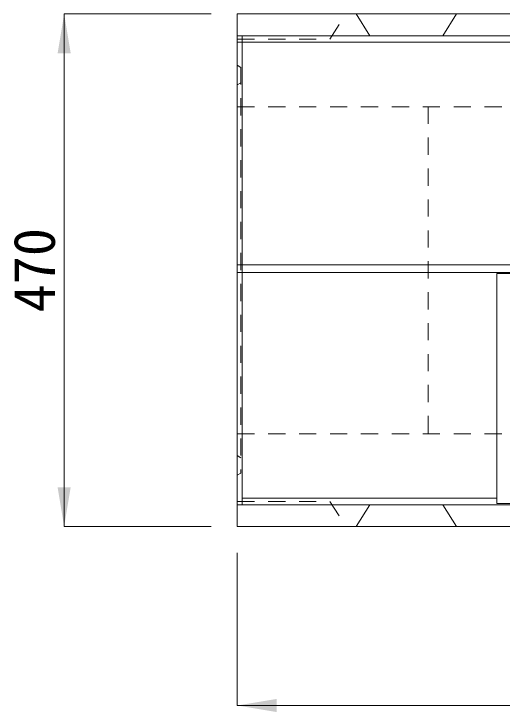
# Model space of a CAD drawing. Units: millimetres at full size; details may follow other scales. Extents: x -3301 to 90699, y 107523 to 139162.
# Drawn here: x 25481 to 25928, y 112534 to 113174 of the extents above; entities that cross this region are included whole.
import ezdxf
from ezdxf.enums import TextEntityAlignment as Align

# ---------------------------------------------------------------- set-up
doc = ezdxf.new("R2010")
doc.units = ezdxf.units.MM
doc.header["$LTSCALE"] = 21
doc.linetypes.add('USER1', pattern=[1.35, 0.75, -0.6])
for name, color, linetype, lineweight in [('寸法線', 7, 'Continuous', 9), ('本体', 2, 'Continuous', 9), ('ｸﾞﾚｰﾁﾝｸﾞ', 7, 'USER1', 9)]:
    doc.layers.add(name, color=color, linetype=linetype, lineweight=lineweight)
doc.styles.add('ＭＳ ゴシック', font='')
doc.styles.get('ＭＳ ゴシック').set_extended_font_data('MS Gothic')

# ---------------------------------------------------------------- blocks, each defined once
blk = doc.blocks.new('filled_arrow')
at = {"color": 0, "linetype": 'Continuous', "lineweight": -2}
blk.add_solid([(7.5, 1.25), (0, 0), (7.5, -1.25)], dxfattribs=at)

msp = doc.modelspace()

# ---------------------------------------------------------------- linework, layer by layer
at = {"layer": '寸法線'}
for p, q in [((25526.93, 113174.08), (25526.93, 112704.08)), ((25661.65, 113174.08), (25526.93, 113174.08)), ((25661.65, 112704.08), (25526.93, 112704.08)), ((25685.65, 112680.08), (25685.65, 112539.99)), ((25685.65, 112539.99), (26683.65, 112539.99))]:
    msp.add_line(p, q, dxfattribs=at)
at = {"layer": '本体', "lineweight": 20}
for p, q in [((25685.65, 112704.08), (25685.65, 113174.08)), ((25685.65, 113174.08), (26683.65, 113174.08)), ((25685.65, 113154.08), (26683.65, 113154.08)), ((25685.65, 113148.08), (26683.65, 113148.08)), ((25685.65, 112944.08), (26683.65, 112944.08)), ((25685.65, 112724.08), (26683.65, 112724.08)), ((25685.65, 112704.08), (26683.65, 112704.08))]:
    msp.add_line(p, q, dxfattribs=at)
at = {"layer": '本体', "linetype": 'USER1'}
for p, q in [((25770.65, 113151.08), (25785.15, 113174.08)), ((25685.65, 113151.08), (25770.65, 113151.08)), ((25685.65, 113089.08), (26683.65, 113089.08)), ((25860.65, 113089.08), (25860.65, 112789.08)), ((25685.65, 112789.08), (26683.65, 112789.08)), ((25685.65, 112727.08), (25770.65, 112727.08)), ((25770.65, 112727.08), (25785.15, 112704.08))]:
    msp.add_line(p, q, dxfattribs=at)
at = {"layer": '本体'}
for p, q in [((25794.65, 113174.09), (25807.14, 113154.09)), ((25886.65, 113174.09), (25874.15, 113154.09)), ((25807.14, 113154.09), (25874.15, 113154.09)), ((25685.65, 112937.08), (26683.65, 112937.08)), ((25690.15, 112730.08), (25923.65, 112730.08)), ((25794.65, 112704.08), (25807.15, 112724.08)), ((25807.15, 112724.08), (25874.15, 112724.08)), ((25886.65, 112704.08), (25874.15, 112724.08))]:
    msp.add_line(p, q, dxfattribs=at)
at = {"layer": '本体', "lineweight": 5}
msp.add_line((25690.15, 112724.08), (25690.15, 113154.08), dxfattribs=at)
at = {"layer": '本体', "linetype": 'USER1', "lineweight": 5}
for p, q in [((25685.65, 113127.08), (25688.85, 113125.08)), ((25688.85, 113125.08), (25688.85, 112753.08)), ((25685.65, 113109.08), (25688.85, 113111.08)), ((25685.65, 112769.08), (25688.85, 112767.08)), ((25685.65, 112751.08), (25688.85, 112753.08))]:
    msp.add_line(p, q, dxfattribs=at)
at = {"layer": 'ｸﾞﾚｰﾁﾝｸﾞ', "linetype": 'Continuous'}
for p, q in [((25923.65, 112725.23), (25923.65, 112936.18)), ((26445.65, 112936.18), (25923.65, 112936.18)), ((26445.65, 112725.23), (25923.65, 112725.23))]:
    msp.add_line(p, q, dxfattribs=at)

# ---------------------------------------------------------------- block references
at = {"layer": '寸法線', "xscale": 4.8, "yscale": 4.8}
for p, rotation in [((25526.93, 113174.08), 270), ((25526.93, 112704.08), 90)]:
    msp.add_blockref('filled_arrow', p, dxfattribs=dict(at, rotation=rotation))
msp.add_blockref('filled_arrow', (25685.65, 112539.99), dxfattribs=at)

# ---------------------------------------------------------------- texts
at = {"layer": '寸法線', "style": 'ＭＳ ゴシック'}
msp.add_text('470', height=37.98, rotation=90, dxfattribs=at).set_placement((25499.43, 112939.08), align=Align.MIDDLE_CENTER)

doc.saveas('drawing.dxf')
